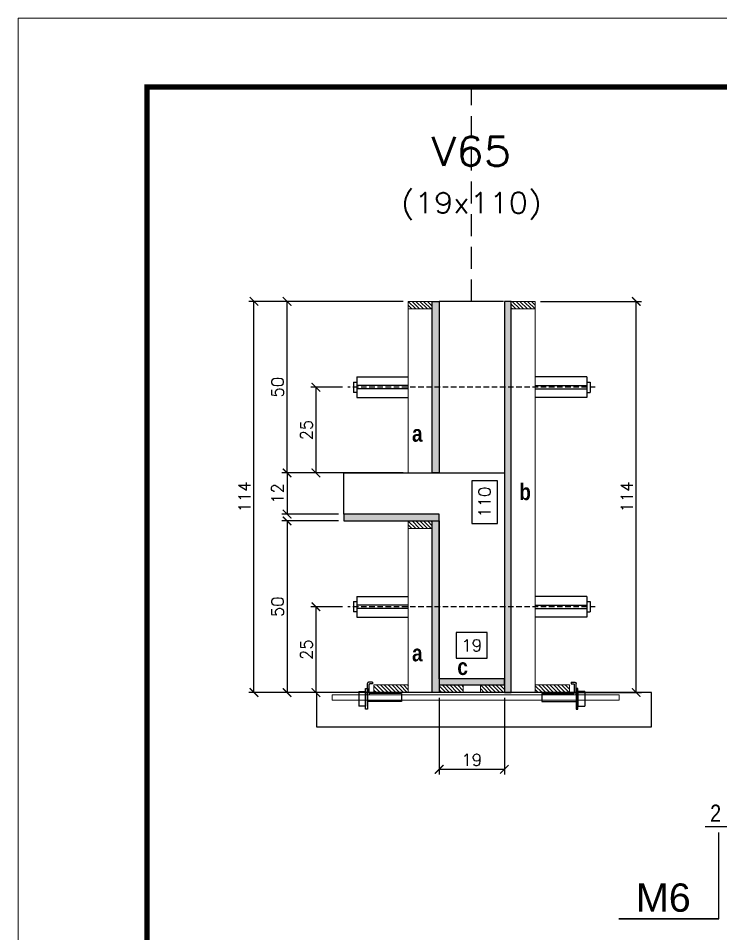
# Model space of a CAD drawing. Header units: millimetres. Extents: x 2921 to 9246, y 316 to 11751.
# Drawn here: x 7676 to 8086, y 1981 to 2514 of the extents above; entities that cross this region are included whole.
import ezdxf
from ezdxf.enums import TextEntityAlignment as Align

# ---------------------------------------------------------------- set-up
doc = ezdxf.new("R2010")
doc.units = ezdxf.units.MM
doc.linetypes.add('DASHED', pattern=[0.75, 0.5, -0.25])
doc.linetypes.add('HIDDEN', pattern=[9.525, 6.35, -3.175])
for name, color, linetype in [('1', 3, 'Continuous'), ('barrote', 251, 'Continuous'), ('COTA', 241, 'Continuous'), ('Cota Seção (2x)', 4, 'Continuous'), ('detalhes', 4, 'Continuous'), ('Hachura', 253, 'Continuous'), ('NOMENCLATURA', 7, 'Continuous'), ('Painéis', 200, 'Continuous'), ('presilha', 1, 'Continuous'), ('TENSOR', 3, 'Continuous'), ('Texto de Titulo', 7, 'Continuous'), ('Texto Qtd Sarr', 242, 'Continuous')]:
    doc.layers.add(name, color=color, linetype=linetype)
for name, color, linetype, lineweight in [('CONCRETO', 251, 'Continuous', 25), ('Folhas', 255, 'Continuous', 9), ('Madeira', 126, 'Continuous', 18), ('SARRAFO DE PRESSAO', 251, 'DASHED', 9), ('SCO-___-LAJ', 2, 'Continuous', 0), ('Texto Seção', 7, 'Continuous', 15)]:
    doc.layers.add(name, color=color, linetype=linetype, lineweight=lineweight)
doc.styles.add('COTA TECNICA', font='techl___.ttf', dxfattribs={"height": 10})
doc.styles.add('Romans', font='romans.shx')
doc.styles.get("Standard").update_dxf_attribs({"font": 'arial.ttf'})
doc.styles.add('TECNICA', font='techb___.ttf', dxfattribs={"height": 10})
doc.dimstyles.new('Cota Seção (2x)', dxfattribs={"dimtxt": 7, "dimasz": 5, "dimexe": 3, "dimexo": 3, "dimgap": 2, "dimtad": 3, "dimdec": 1, "dimlfac": 0.5, "dimzin": 12, "dimdsep": 46, "dimtxsty": 'Romans', "dimblk": 'ARCHTICK', "dimcen": 0, "dimclrd": 4, "dimclre": 4, "dimclrt": 1, "dimadec": 1, "dimazin": 3, "dimtfac": 1, "dimtdec": 1, "dimtmove": 0, "dimatfit": 3, "dimldrblk": 'OBLIQUE', "dimfxl": 1, "dimtolj": 1, "dimtzin": 12, "dimarcsym": 0})
doc.dimstyles.new('Cota Seção interna', dxfattribs={"dimtxt": 7, "dimasz": 6, "dimexe": 0.18, "dimexo": 2, "dimgap": -4, "dimtad": 3, "dimdec": 1, "dimlfac": 0.5, "dimzin": 12, "dimdsep": 46, "dimtxsty": 'Romans', "dimblk": 'ARCHTICK', "dimcen": 0.09, "dimse1": 1, "dimse2": 1, "dimsd1": 1, "dimsd2": 1, "dimclrd": 180, "dimclre": 5, "dimclrt": 1, "dimadec": 0, "dimazin": 3, "dimtfac": 1, "dimtdec": 1, "dimtofl": 0, "dimtmove": 0, "dimatfit": 3, "dimldrblk": 'ARCHTICK', "dimfxl": 1, "dimtolj": 1, "dimtzin": 0, "dimarcsym": 0})
doc.dimstyles.new('PAINEL', dxfattribs={"dimtxt": 10, "dimasz": 3, "dimexe": 3, "dimexo": 3, "dimgap": 3, "dimtad": 1, "dimdec": 1, "dimzin": 12, "dimdsep": 46, "dimtxsty": 'COTA TECNICA', "dimblk1": 'OBLIQUE', "dimblk2": 'OBLIQUE', "dimsah": 1, "dimcen": 0.9, "dimclrd": 4, "dimclre": 4, "dimclrt": 240, "dimadec": 1, "dimazin": 3, "dimtfac": 1, "dimtdec": 1, "dimtmove": 0, "dimatfit": 3, "dimfxl": 1, "dimtolj": 1, "dimtzin": 12, "dimarcsym": 0})
pattern_1 = [(315, (30878.1122, -6108.1444), (1.12253202, 1.12253202), [])]

# ---------------------------------------------------------------- blocks, each defined once
blk = doc.blocks.new('9999999999')
at = {"layer": 'Folhas'}
blk.add_lwpolyline([(98138.98, 34190.21), (99623.98, 34190.21), (99623.98, 35240.21), (98138.98, 35240.21)], close=True, dxfattribs=at)
at = {"layer": 'Folhas', "color": 30, "const_width": 3}
blk.add_lwpolyline([(98213.98, 34230.21), (99583.98, 34230.21), (99583.98, 35200.21), (98213.98, 35200.21)], close=True, dxfattribs=at)
blk = doc.blocks.new('titulo1')
at = {"layer": 'Defpoints', "color": 252, "linetype": 'HIDDEN', "ltscale": 2}
blk.add_line((0, 0), (0, 125), dxfattribs=at)
at = {"layer": 'Defpoints', "style": 'Romans', "oblique": 15}
blk.add_attdef('FOLHA', text='', height=10, dxfattribs=at).set_placement((0, 15.58), align=Align.MIDDLE_CENTER)
at = {"layer": 'Texto Qtd Sarr', "color": 3, "style": 'Romans', "oblique": 15}
for tag, height, p in [('TITULO', 17, (0, 71.45)), ('SEÇÃO', 12, (0, 41.55))]:
    blk.add_attdef(tag, text='', height=height, dxfattribs=at).set_placement(p, align=Align.MIDDLE_CENTER)
blk = doc.blocks.new('_ArchTick')
at = {"color": 0, "linetype": 'ByBlock', "const_width": 0.15}
blk.add_lwpolyline([(-0.5, -0.5), (0.5, 0.5)], dxfattribs=at)
blk = doc.blocks.new('*D602')
at = {"layer": 'COTA', "color": 4, "lineweight": -2, "transparency": 16777216}
for p, q in [((7900.49, 2349.5), (7810.52, 2349.5)), ((7813.52, 2121.5), (7813.52, 2349.5)), ((7884.89, 2121.5), (7810.52, 2121.5))]:
    blk.add_line(p, q, dxfattribs=at)
at = {"layer": 'Defpoints', "color": 0, "transparency": 16777216}
for p in [(7813.52, 2349.5), (7903.49, 2349.5), (7887.89, 2121.5)]:
    blk.add_point(p, dxfattribs=at)
at = {"layer": 'COTA', "color": 4, "lineweight": -2, "transparency": 16777216, "xscale": 5, "yscale": 5, "zscale": 5}
for p, rotation in [((7813.52, 2349.5), 90), ((7813.52, 2121.5), 270)]:
    blk.add_blockref('_ArchTick', p, dxfattribs=dict(at, rotation=rotation))
at = {"layer": 'COTA', "color": 1, "transparency": 16777216, "insert": (7808.02, 2235.5), "char_height": 7, "attachment_point": 5, "rotation": 90, "style": 'Romans'}
blk.add_mtext('\\A1;114', dxfattribs=at)
blk = doc.blocks.new('_Oblique')
at = {"layer": '1', "color": 0, "lineweight": -2}
blk.add_line((-0.5, -0.5), (0.5, 0.5), dxfattribs=at)
blk = doc.blocks.new('*D603')
at = {"layer": 'COTA', "color": 4, "lineweight": -2, "transparency": 16777216}
for p, q in [((7980.49, 2349.5), (8039.36, 2349.5)), ((8036.36, 2121.5), (8036.36, 2349.5)), ((7996.09, 2121.5), (8039.36, 2121.5))]:
    blk.add_line(p, q, dxfattribs=at)
at = {"layer": 'Defpoints', "color": 0, "transparency": 16777216}
for p in [(7977.49, 2349.5), (8036.36, 2349.5), (7993.09, 2121.5)]:
    blk.add_point(p, dxfattribs=at)
at = {"layer": 'COTA', "color": 4, "lineweight": -2, "transparency": 16777216, "xscale": 5, "yscale": 5, "zscale": 5}
for p, rotation in [((8036.36, 2349.5), 90), ((8036.36, 2121.5), 270)]:
    blk.add_blockref('_ArchTick', p, dxfattribs=dict(at, rotation=rotation))
at = {"layer": 'COTA', "color": 1, "transparency": 16777216, "insert": (8030.86, 2235.5), "char_height": 7, "attachment_point": 5, "rotation": 90, "style": 'Romans'}
blk.add_mtext('\\A1;114', dxfattribs=at)
blk = doc.blocks.new('*D604')
at = {"layer": 'Cota Seção (2x)', "color": 180, "lineweight": -2, "transparency": 16777216}
for p, q in [((7955.49, 2244.98), (7940.49, 2244.98)), ((7940.49, 2244.98), (7940.49, 2219.98)), ((7955.49, 2219.98), (7955.49, 2244.98)), ((7940.49, 2219.98), (7955.49, 2219.98))]:
    blk.add_line(p, q, dxfattribs=at)
at = {"layer": 'Defpoints', "color": 0, "transparency": 16777216}
for p in [(7959.49, 2349.5), (7970.49, 2349.5), (7970.49, 2129.5)]:
    blk.add_point(p, dxfattribs=at)
at = {"layer": 'Cota Seção (2x)', "color": 1, "transparency": 16777216, "insert": (7947.99, 2232.48), "char_height": 7, "attachment_point": 5, "rotation": 90, "style": 'Romans'}
blk.add_mtext('\\A1;110', dxfattribs=at)
blk = doc.blocks.new('*D605')
at = {"layer": 'COTA', "color": 4, "lineweight": -2, "transparency": 16777216}
for p, q in [((7862.89, 2249.5), (7829.83, 2249.5)), ((7832.83, 2249.5), (7832.83, 2225.5)), ((7862.89, 2225.5), (7829.83, 2225.5))]:
    blk.add_line(p, q, dxfattribs=at)
at = {"layer": 'Defpoints', "color": 0, "transparency": 16777216}
for p in [(7865.89, 2249.5), (7832.83, 2225.5), (7865.89, 2225.5)]:
    blk.add_point(p, dxfattribs=at)
at = {"layer": 'COTA', "color": 4, "lineweight": -2, "transparency": 16777216, "xscale": 5, "yscale": 5, "zscale": 5}
for p, rotation in [((7832.83, 2249.5), 90), ((7832.83, 2225.5), 270)]:
    blk.add_blockref('_ArchTick', p, dxfattribs=dict(at, rotation=rotation))
at = {"layer": 'COTA', "color": 1, "transparency": 16777216, "insert": (7827.33, 2237.5), "char_height": 7, "attachment_point": 5, "rotation": 90, "style": 'Romans'}
blk.add_mtext('\\A1;12', dxfattribs=at)
blk = doc.blocks.new('*D606')
at = {"layer": 'COTA', "color": 4, "lineweight": -2, "transparency": 16777216}
for p, q in [((7862.89, 2221.5), (7829.83, 2221.5)), ((7832.83, 2221.5), (7832.83, 2121.5)), ((7884.89, 2121.5), (7829.83, 2121.5))]:
    blk.add_line(p, q, dxfattribs=at)
at = {"layer": 'Defpoints', "color": 0, "transparency": 16777216}
for p in [(7865.89, 2221.5), (7832.83, 2121.5), (7887.89, 2121.5)]:
    blk.add_point(p, dxfattribs=at)
at = {"layer": 'COTA', "color": 4, "lineweight": -2, "transparency": 16777216, "xscale": 5, "yscale": 5, "zscale": 5}
for p, rotation in [((7832.83, 2221.5), 90), ((7832.83, 2121.5), 270)]:
    blk.add_blockref('_ArchTick', p, dxfattribs=dict(at, rotation=rotation))
at = {"layer": 'COTA', "color": 1, "transparency": 16777216, "insert": (7827.33, 2171.5), "char_height": 7, "attachment_point": 5, "rotation": 90, "style": 'Romans'}
blk.add_mtext('\\A1;50', dxfattribs=at)
blk = doc.blocks.new('PRESILHA METÁLICA 1')
at = {"layer": 'presilha'}
for p, q in [((7.5, 10.64), (7.5, 19.86)), ((12, 21), (8.64, 21)), ((9, 11.57), (9, 18.93)), ((12, 19.5), (9.57, 19.5)), ((12, 21), (12, 19.5)), ((0, 13), (6, 13)), ((0, 13), (0, 0)), ((6, 15.5), (7.5, 15.5)), ((6, -2.5), (6, 15.5)), ((6, 13), (6, 0)), ((7.5, 15.5), (7.5, -2.5)), ((37.5, 11), (9.57, 11)), ((37.5, 11), (37.5, 4.1)), ((6, 0), (0, 0)), ((37.5, 4.1), (7.5, 4.1)), ((7.5, -2.5), (6, -2.5))]:
    blk.add_line(p, q, dxfattribs=at)
for centre, radius, start, end in [((8.64, 19.86), 1.14, 90, 180), ((9.57, 18.93), 0.57, 90, 180), ((9.57, 11.57), 0.57, 180, 270)]:
    blk.add_arc(centre, radius, start, end, dxfattribs=at)
blk = doc.blocks.new('*D607')
at = {"layer": 'COTA', "color": 4, "lineweight": -2, "transparency": 16777216}
for p, q in [((7921.49, 2118.5), (7921.49, 2073.77)), ((7959.49, 2118.5), (7959.49, 2073.77)), ((7921.49, 2076.77), (7959.49, 2076.77))]:
    blk.add_line(p, q, dxfattribs=at)
at = {"layer": 'Defpoints', "color": 0, "transparency": 16777216}
for p in [(7921.49, 2121.5), (7959.49, 2121.5), (7959.49, 2076.77)]:
    blk.add_point(p, dxfattribs=at)
at = {"layer": 'COTA', "color": 4, "lineweight": -2, "transparency": 16777216, "xscale": 5, "yscale": 5, "zscale": 5, "rotation": 180}
blk.add_blockref('_ArchTick', (7921.49, 2076.77), dxfattribs=at)
at = {"layer": 'COTA', "color": 4, "lineweight": -2, "transparency": 16777216, "xscale": 5, "yscale": 5, "zscale": 5}
blk.add_blockref('_ArchTick', (7959.49, 2076.77), dxfattribs=at)
at = {"layer": 'COTA', "color": 1, "transparency": 16777216, "insert": (7940.49, 2082.27), "char_height": 7, "attachment_point": 5, "style": 'Romans'}
blk.add_mtext('\\A1;19', dxfattribs=at)
blk = doc.blocks.new('*D1063')
at = {"layer": 'COTA', "color": 4, "lineweight": -2, "transparency": 16777216}
for p, q in [((7865.19, 2171.47), (7846.63, 2171.47)), ((7849.63, 2171.47), (7849.63, 2121.5)), ((7865.19, 2121.5), (7846.63, 2121.5))]:
    blk.add_line(p, q, dxfattribs=at)
at = {"layer": 'Defpoints', "color": 0, "transparency": 16777216}
for p in [(7868.19, 2171.47), (7849.63, 2121.5), (7868.19, 2121.5)]:
    blk.add_point(p, dxfattribs=at)
at = {"layer": 'COTA', "color": 4, "lineweight": -2, "transparency": 16777216, "xscale": 5, "yscale": 5, "zscale": 5}
for p, rotation in [((7849.63, 2171.47), 90), ((7849.63, 2121.5), 270)]:
    blk.add_blockref('_ArchTick', p, dxfattribs=dict(at, rotation=rotation))
at = {"layer": 'COTA', "color": 1, "transparency": 16777216, "insert": (7844.13, 2146.48), "char_height": 7, "attachment_point": 5, "rotation": 90, "style": 'Romans'}
blk.add_mtext('\\A1;25', dxfattribs=at)
blk = doc.blocks.new('*D608')
at = {"layer": 'Cota Seção (2x)', "color": 180, "lineweight": -2, "transparency": 16777216}
for p, q in [((7949.49, 2156.5), (7931.49, 2156.5)), ((7931.49, 2156.5), (7931.49, 2141.5)), ((7949.49, 2141.5), (7949.49, 2156.5)), ((7931.49, 2141.5), (7949.49, 2141.5))]:
    blk.add_line(p, q, dxfattribs=at)
at = {"layer": 'Defpoints', "color": 0, "transparency": 16777216}
for p in [(7959.49, 2137.5), (7921.49, 2121.5), (7959.49, 2121.5)]:
    blk.add_point(p, dxfattribs=at)
at = {"layer": 'Cota Seção (2x)', "color": 1, "transparency": 16777216, "insert": (7940.49, 2149), "char_height": 7, "attachment_point": 5, "style": 'Romans'}
blk.add_mtext('\\A1;19', dxfattribs=at)
blk = doc.blocks.new('*D1080')
at = {"layer": 'COTA', "color": 4, "lineweight": -2, "transparency": 16777216}
for p, q in [((7900.49, 2349.5), (7829.83, 2349.5)), ((7832.83, 2249.5), (7832.83, 2349.5)), ((7900.49, 2249.5), (7829.83, 2249.5))]:
    blk.add_line(p, q, dxfattribs=at)
at = {"layer": 'Defpoints', "color": 0, "transparency": 16777216}
for p in [(7832.83, 2349.5), (7903.49, 2349.5), (7903.49, 2249.5)]:
    blk.add_point(p, dxfattribs=at)
at = {"layer": 'COTA', "color": 4, "lineweight": -2, "transparency": 16777216, "xscale": 5, "yscale": 5, "zscale": 5}
for p, rotation in [((7832.83, 2349.5), 90), ((7832.83, 2249.5), 270)]:
    blk.add_blockref('_ArchTick', p, dxfattribs=dict(at, rotation=rotation))
at = {"layer": 'COTA', "color": 1, "transparency": 16777216, "insert": (7827.33, 2299.5), "char_height": 7, "attachment_point": 5, "rotation": 90, "style": 'Romans'}
blk.add_mtext('\\A1;50', dxfattribs=at)
blk = doc.blocks.new('*D1081')
at = {"layer": 'COTA', "color": 4, "lineweight": -2, "transparency": 16777216}
for p, q in [((7865.19, 2299.47), (7846.63, 2299.47)), ((7849.63, 2299.47), (7849.63, 2249.5)), ((7865.19, 2249.5), (7846.63, 2249.5))]:
    blk.add_line(p, q, dxfattribs=at)
at = {"layer": 'Defpoints', "color": 0, "transparency": 16777216}
for p in [(7868.19, 2299.47), (7849.63, 2249.5), (7868.19, 2249.5)]:
    blk.add_point(p, dxfattribs=at)
at = {"layer": 'COTA', "color": 4, "lineweight": -2, "transparency": 16777216, "xscale": 5, "yscale": 5, "zscale": 5}
for p, rotation in [((7849.63, 2299.47), 90), ((7849.63, 2249.5), 270)]:
    blk.add_blockref('_ArchTick', p, dxfattribs=dict(at, rotation=rotation))
at = {"layer": 'COTA', "color": 1, "transparency": 16777216, "insert": (7844.13, 2274.48), "char_height": 7, "attachment_point": 5, "rotation": 90, "style": 'Romans'}
blk.add_mtext('\\A1;25', dxfattribs=at)
blk = doc.blocks.new('*D650')
at = {"layer": 'COTA', "color": 4, "linetype": 'ByBlock', "lineweight": -2, "transparency": 16777216}
for p, q in [((8094.71, 2056.85), (8094.71, 2033.31)), ((8218.71, 2056.85), (8218.71, 2033.31)), ((8094.71, 2036.31), (8218.71, 2036.31))]:
    blk.add_line(p, q, dxfattribs=at)
at = {"layer": 'Defpoints', "color": 0, "linetype": 'ByBlock', "transparency": 16777216}
for p in [(8094.71, 2059.85), (8218.71, 2059.85), (8218.71, 2036.31)]:
    blk.add_point(p, dxfattribs=at)
at = {"layer": 'COTA', "color": 4, "linetype": 'ByBlock', "lineweight": -2, "transparency": 16777216, "xscale": 3, "yscale": 3, "zscale": 3, "rotation": 180}
blk.add_blockref('_Oblique', (8094.71, 2036.31), dxfattribs=at)
at = {"layer": 'COTA', "color": 4, "linetype": 'ByBlock', "lineweight": -2, "transparency": 16777216, "xscale": 3, "yscale": 3, "zscale": 3}
blk.add_blockref('_Oblique', (8218.71, 2036.31), dxfattribs=at)
at = {"layer": 'COTA', "color": 240, "linetype": 'ByBlock', "transparency": 16777216, "insert": (8155.71, 2044.38), "char_height": 10, "width": 165.5951, "attachment_point": 5, "style": 'COTA TECNICA'}
blk.add_mtext('\\A1;124 ', dxfattribs=at)
blk = doc.blocks.new('*D653')
at = {"layer": 'COTA', "color": 4, "linetype": 'ByBlock', "lineweight": -2, "transparency": 16777216}
for p, q in [((8094.71, 2056.85), (8094.71, 2040.19)), ((8096.71, 2056.85), (8096.71, 2040.19)), ((8094.71, 2043.19), (8076.6, 2043.19)), ((8096.71, 2043.19), (8094.71, 2043.19)), ((8096.71, 2043.19), (8099.71, 2043.19))]:
    blk.add_line(p, q, dxfattribs=at)
at = {"layer": 'Defpoints', "color": 0, "linetype": 'ByBlock', "transparency": 16777216}
for p in [(8094.71, 2059.85), (8096.71, 2059.85), (8094.71, 2043.19)]:
    blk.add_point(p, dxfattribs=at)
at = {"layer": 'COTA', "color": 4, "linetype": 'ByBlock', "lineweight": -2, "transparency": 16777216, "xscale": 3, "yscale": 3, "zscale": 3}
blk.add_blockref('_Oblique', (8094.71, 2043.19), dxfattribs=at)
at = {"layer": 'COTA', "color": 4, "linetype": 'ByBlock', "lineweight": -2, "transparency": 16777216, "xscale": 3, "yscale": 3, "zscale": 3, "rotation": 180}
blk.add_blockref('_Oblique', (8096.71, 2043.19), dxfattribs=at)
at = {"layer": 'COTA', "color": 240, "linetype": 'ByBlock', "transparency": 16777216, "insert": (8082.66, 2051.19), "char_height": 10, "attachment_point": 5, "style": 'COTA TECNICA'}
blk.add_mtext('\\A1;2', dxfattribs=at)

msp = doc.modelspace()

# ---------------------------------------------------------------- hatches: boundary and pattern name
at = {"layer": 'Hachura'}
h = msp.add_hatch(dxfattribs=at)
h.set_pattern_fill('ANSI31', color=256, scale=0.5, angle=270, style=0)
h.set_pattern_definition([(315, (30878.1122, -5958.1444), (1.12253202, 1.12253202), [])])
h.paths.add_polyline_path([(7917.49, 2345.1), (7917.49, 2349.5), (7903.49, 2349.5), (7903.49, 2345.1)])
h = msp.add_hatch(color=256, dxfattribs=at)
h.dxf.hatch_style = 1
h.paths.add_polyline_path([(7921.49, 2349.5), (7917.49, 2349.5), (7917.49, 2249.5), (7921.49, 2249.5)])
h = msp.add_hatch(color=256, dxfattribs=at)
h.dxf.hatch_style = 1
h.paths.add_polyline_path([(7963.49, 2349.5), (7959.49, 2349.5), (7959.49, 2121.5), (7963.49, 2121.5)])
h = msp.add_hatch(dxfattribs=at)
h.set_pattern_fill('ANSI31', color=256, scale=0.5, angle=270, style=0)
h.set_pattern_definition([(315, (30878.1122, -5958.1444), (1.12253202, 1.12253202), [])])
h.paths.add_polyline_path([(7963.49, 2345.1), (7963.49, 2349.5), (7977.49, 2349.5), (7977.49, 2345.1)])
h = msp.add_hatch(color=256, dxfattribs=at)
h.dxf.hatch_style = 1
h.paths.add_polyline_path([(7921.49, 2221.5), (7921.49, 2225.5), (7865.89, 2225.5), (7865.89, 2221.5)])
h = msp.add_hatch(dxfattribs=at)
h.set_pattern_fill('ANSI31', color=256, scale=0.5, angle=270, style=0)
h.set_pattern_definition([(315, (30878.1122, -6086.1444), (1.12253202, 1.12253202), [])])
h.paths.add_polyline_path([(7917.49, 2217.1), (7917.49, 2221.5), (7903.49, 2221.5), (7903.49, 2217.1)])
h = msp.add_hatch(color=256, dxfattribs=at)
h.dxf.hatch_style = 1
h.paths.add_polyline_path([(7921.49, 2221.5), (7917.49, 2221.5), (7917.49, 2121.5), (7921.49, 2121.5)])
h = msp.add_hatch(color=256, dxfattribs=at)
h.dxf.hatch_style = 1
h.paths.add_polyline_path([(7959.49, 2125.9), (7959.49, 2129.5), (7921.49, 2129.5), (7921.49, 2125.9)])
h = msp.add_hatch(dxfattribs=at)
h.set_pattern_fill('ANSI31', color=256, scale=0.5, angle=270, style=0)
h.set_pattern_definition([(315, (30878.1122, -6108.1444), (1.12253202, 1.12253202), [])])
h.paths.add_polyline_path([(7883.49, 2121.5), (7883.49, 2125.9), (7903.49, 2125.9), (7903.49, 2121.5)])
h = msp.add_hatch(dxfattribs=at)
h.set_pattern_fill('ANSI31', color=256, scale=0.5, angle=270, style=0)
h.set_pattern_definition(pattern_1)
h.paths.add_polyline_path([(7921.49, 2121.5), (7921.49, 2125.9), (7935.49, 2125.9), (7935.49, 2121.5)])
h = msp.add_hatch(dxfattribs=at)
h.set_pattern_fill('ANSI31', color=256, scale=0.5, angle=270, style=0)
h.set_pattern_definition(pattern_1)
h.paths.add_polyline_path([(7959.49, 2121.5), (7959.49, 2125.9), (7945.49, 2125.9), (7945.49, 2121.5)])
h = msp.add_hatch(dxfattribs=at)
h.set_pattern_fill('ANSI31', color=256, scale=0.5, angle=270, style=0)
h.set_pattern_definition(pattern_1)
h.paths.add_polyline_path([(7997.49, 2121.5), (7997.49, 2125.9), (7977.49, 2125.9), (7977.49, 2121.5)])

# ---------------------------------------------------------------- linework, layer by layer
at = {"ltscale": 3}
for p, q in [((7873.49, 2305.47), (7873.49, 2293.47)), ((7873.49, 2305.47), (7903.49, 2305.47)), ((8007.49, 2305.47), (7977.49, 2305.47)), ((8007.49, 2305.47), (8007.49, 2293.47)), ((7871.49, 2302.47), (7871.49, 2296.47)), ((7871.49, 2302.47), (7873.49, 2302.47)), ((7903.49, 2300.47), (7873.49, 2300.47)), ((7977.49, 2300.47), (8007.49, 2300.47)), ((8007.49, 2302.47), (8009.49, 2302.47)), ((8009.49, 2302.47), (8009.49, 2296.47)), ((7873.49, 2296.47), (7871.49, 2296.47)), ((7903.49, 2298.47), (7873.49, 2298.47)), ((7977.49, 2298.47), (8007.49, 2298.47)), ((8007.49, 2296.47), (8009.49, 2296.47)), ((7873.49, 2293.47), (7903.49, 2293.47)), ((8007.49, 2293.47), (7977.49, 2293.47)), ((7873.49, 2177.47), (7873.49, 2165.47)), ((7873.49, 2177.47), (7903.49, 2177.47)), ((8007.49, 2177.47), (7977.49, 2177.47)), ((8007.49, 2177.47), (8007.49, 2165.47)), ((7871.49, 2174.47), (7871.49, 2168.47)), ((7871.49, 2174.47), (7873.49, 2174.47)), ((7903.49, 2172.47), (7873.49, 2172.47)), ((7977.49, 2172.47), (8007.49, 2172.47)), ((8007.49, 2174.47), (8009.49, 2174.47)), ((8009.49, 2174.47), (8009.49, 2168.47)), ((7873.49, 2168.47), (7871.49, 2168.47)), ((7903.49, 2170.47), (7873.49, 2170.47)), ((7977.49, 2170.47), (8007.49, 2170.47)), ((8007.49, 2168.47), (8009.49, 2168.47)), ((7873.49, 2165.47), (7903.49, 2165.47)), ((8007.49, 2165.47), (7977.49, 2165.47))]:
    msp.add_line(p, q, dxfattribs=at)
at = {"layer": 'barrote'}
msp.add_lwpolyline([(7850.04, 2101.5), (8045.22, 2101.5), (8045.22, 2121.5), (7850.04, 2121.5)], close=True, dxfattribs=at)
at = {"layer": 'CONCRETO'}
msp.add_line((7958.99, 2349.5), (7921.49, 2349.5), dxfattribs=at)
msp.add_lwpolyline([(7865.89, 2225.5), (7865.89, 2249.5), (7959.49, 2249.5), (7959.49, 2221.5), (7959.49, 2221.5), (7959.49, 2129.5), (7921.49, 2129.5), (7921.49, 2225.5)], close=True, dxfattribs=at)
at = {"layer": 'Madeira'}
for points in [[(7917.49, 2345.1), (7917.49, 2349.5), (7903.49, 2349.5), (7903.49, 2345.1)], [(7917.49, 2349.5), (7903.49, 2349.5), (7903.49, 2249.5), (7917.49, 2249.5)], [(7963.49, 2345.1), (7963.49, 2349.5), (7977.49, 2349.5), (7977.49, 2345.1)], [(7963.49, 2349.5), (7977.49, 2349.5), (7977.49, 2121.5), (7963.49, 2121.5)], [(7917.49, 2217.1), (7917.49, 2221.5), (7903.49, 2221.5), (7903.49, 2217.1)], [(7917.49, 2221.5), (7903.49, 2221.5), (7903.49, 2121.5), (7917.49, 2121.5)], [(7883.49, 2121.5), (7883.49, 2125.9), (7903.49, 2125.9), (7903.49, 2121.5)], [(7921.49, 2121.5), (7921.49, 2125.9), (7935.49, 2125.9), (7935.49, 2121.5)], [(7959.49, 2121.5), (7959.49, 2125.9), (7945.49, 2125.9), (7945.49, 2121.5)], [(7997.49, 2121.5), (7997.49, 2125.9), (7977.49, 2125.9), (7977.49, 2121.5)]]:
    msp.add_lwpolyline(points, close=True, dxfattribs=at)
at = {"layer": 'NOMENCLATURA', "linetype": 'Continuous'}
for p, q in [((8084.51, 1989.53), (8084.51, 2039.92)), ((8084.51, 1989.53), (8026.31, 1989.53)), ((8026.31, 1989.53), (8084.51, 1989.53))]:
    msp.add_line(p, q, dxfattribs=at)
at = {"layer": 'Painéis'}
for points in [[(7917.49, 2349.5), (7921.49, 2349.5), (7921.49, 2249.5), (7917.49, 2249.5)], [(7963.49, 2349.5), (7959.49, 2349.5), (7959.49, 2121.5), (7963.49, 2121.5)], [(7921.49, 2221.5), (7921.49, 2225.5), (7865.89, 2225.5), (7865.89, 2221.5)], [(7917.49, 2221.5), (7921.49, 2221.5), (7921.49, 2121.5), (7917.49, 2121.5)], [(7959.49, 2125.9), (7959.49, 2129.5), (7921.49, 2129.5), (7921.49, 2125.9)]]:
    msp.add_lwpolyline(points, close=True, dxfattribs=at)
at = {"layer": 'SCO-___-LAJ', "color": 1}
msp.add_lwpolyline([(7859.04, 2120.17), (8026.34, 2120.17), (8026.34, 2116.97), (7859.04, 2116.97)], close=True, dxfattribs=at)
at = {"layer": 'TENSOR', "linetype": 'HIDDEN', "ltscale": 0.5}
for p, q in [((8012.49, 2299.47), (7868.19, 2299.47)), ((8012.49, 2171.47), (7868.19, 2171.47))]:
    msp.add_line(p, q, dxfattribs=at)

# ---------------------------------------------------------------- block references
at = {"layer": 'presilha', "yscale": 0.6666666666666666, "zscale": 0.6666666666666666}
for p, xscale in [((7874.62, 2113.53), 0.6666666666666666), ((8006.36, 2113.53), -0.6666666666666666)]:
    msp.add_blockref('PRESILHA METÁLICA 1', p, dxfattribs=dict(at, xscale=xscale))
at = {"layer": 'SARRAFO DE PRESSAO', "color": 6, "linetype": 'ByBlock'}
msp.add_blockref('9999999999', (-90462.85, -32725.71), dxfattribs=at)
at = {"layer": 'Texto Seção'}
ref = msp.add_blockref('titulo1', (7940.24, 2349.5), dxfattribs=at)
ref.add_attrib('TITULO', 'V65', dxfattribs={"layer": 'Texto de Titulo', "color": 7, "height": 17, "style": 'Romans', "width": 1.1}).set_placement((7940.24, 2437), align=Align.MIDDLE_CENTER)
ref.add_attrib('SEÇÃO', '(19x110)', dxfattribs={"layer": 'Texto de Titulo', "color": 7, "height": 12, "style": 'Romans', "width": 1.1}).set_placement((7940.24, 2407), align=Align.MIDDLE_CENTER)

# ---------------------------------------------------------------- texts
at = {"layer": 'detalhes', "style": 'TECNICA'}
for s, p in [('a', (7905.66, 2267.7)), ('b', (7968.21, 2233.67)), ('a', (7905.66, 2139.7)), ('c', (7932.09, 2131.74))]:
    msp.add_text(s, height=9.6, dxfattribs=at).set_placement(p)
at = {"layer": 'NOMENCLATURA', "linetype": 'Continuous'}
msp.add_text('M6', height=16.5, dxfattribs=at).set_placement((8036.13, 1993.73))

# ---------------------------------------------------------------- dimensions: what is measured, and where the dimension line sits
at = {"layer": 'COTA'}
for base, p1, p2, picture, middle in [((7813.52, 2349.5), (7887.89, 2121.5), (7903.49, 2349.5), '*D602', (7808.02, 2235.5)), ((7832.83, 2349.5), (7903.49, 2249.5), (7903.49, 2349.5), '*D1080', (7827.33, 2299.5)), ((8036.36, 2349.5), (7993.09, 2121.5), (7977.49, 2349.5), '*D603', (8030.86, 2235.5)), ((7849.63, 2249.5), (7868.19, 2299.47), (7868.19, 2249.5), '*D1081', (7844.13, 2274.48)), ((7832.83, 2225.5), (7865.89, 2249.5), (7865.89, 2225.5), '*D605', (7827.33, 2237.5)), ((7832.83, 2121.5), (7865.89, 2221.5), (7887.89, 2121.5), '*D606', (7827.33, 2171.5)), ((7849.63, 2121.5), (7868.19, 2171.47), (7868.19, 2121.5), '*D1063', (7844.13, 2146.48))]:
    dim = msp.add_linear_dim(base=base, p1=p1, p2=p2, angle=90, dimstyle='Cota Seção (2x)', dxfattribs=at)
    dim.commit()
    dim.dimension.update_dxf_attribs({"geometry": picture, "text_midpoint": middle})
dim = msp.add_linear_dim(base=(7959.49, 2076.77), p1=(7921.49, 2121.5), p2=(7959.49, 2121.5), dimstyle='Cota Seção (2x)', dxfattribs=at)
dim.commit()
dim.dimension.update_dxf_attribs({"geometry": '*D607', "text_midpoint": (7940.49, 2082.27)})
at = {"layer": 'COTA', "linetype": 'ByBlock'}
dim = msp.add_linear_dim(base=(8218.71, 2036.31), p1=(8094.71, 2059.85), p2=(8218.71, 2059.85), text='<> ', dimstyle='PAINEL', dxfattribs=at)
dim.commit()
dim.dimension.update_dxf_attribs({"geometry": '*D650', "text_midpoint": (8155.71, 2036.31), "dimtype": 160})
dim = msp.add_linear_dim(base=(8094.71, 2043.19), p1=(8096.71, 2059.85), p2=(8094.71, 2059.85), angle=180, dimstyle='PAINEL', dxfattribs=at)
dim.commit()
dim.dimension.update_dxf_attribs({"geometry": '*D653', "text_midpoint": (8082.66, 2051.19)})
at = {"layer": 'Cota Seção (2x)'}
dim = msp.add_linear_dim(base=(7959.49, 2349.5), p1=(7970.49, 2129.5), p2=(7970.49, 2349.5), angle=90, dimstyle='Cota Seção interna', dxfattribs=at)
dim.commit()
dim.dimension.update_dxf_attribs({"geometry": '*D604', "text_midpoint": (7959.49, 2232.48), "dimtype": 160})
dim = msp.add_linear_dim(base=(7959.49, 2137.5), p1=(7921.49, 2121.5), p2=(7959.49, 2121.5), dimstyle='Cota Seção interna', dxfattribs=at)
dim.commit()
dim.dimension.update_dxf_attribs({"geometry": '*D608', "text_midpoint": (7940.49, 2137.5), "dimtype": 160})

doc.saveas('drawing.dxf')
